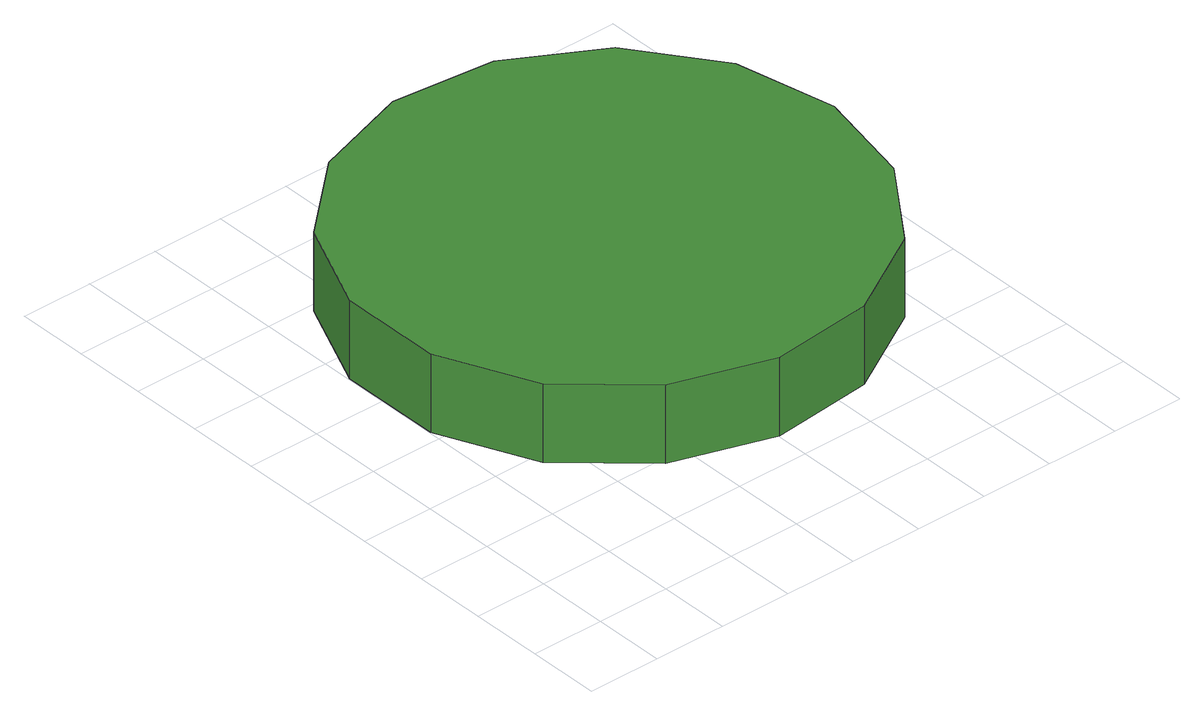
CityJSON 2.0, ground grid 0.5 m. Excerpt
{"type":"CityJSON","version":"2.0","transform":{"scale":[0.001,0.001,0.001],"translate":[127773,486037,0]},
"CityObjects":{
"tree1":{"type":"SolitaryVegetationObject","attributes":{"function":"something"},"geometry":[{"type":"MultiSurface","lod":"1","boundaries":[[[0,1,2,3,4,5,6,7,8,9,10,11,12,13,14]],[[15,16,17,18,19,20,21,22,23,24,25,26,27,28,29]],[[0,29,28,1]],[[1,28,27,2]],[[2,27,26,3]],[[3,26,25,4]],[[4,25,24,5]],[[5,24,23,6]],[[6,23,22,7]],[[7,22,21,8]],[[8,21,20,9]],[[9,20,19,10]],[[10,19,18,11]],[[11,18,17,12]],[[12,17,16,13]],[[13,16,15,14]],[[14,15,29,0]]]}]}
},
"vertices":[
[3904,2438,745],[3756,3135,745],[3336,3713,745],[2718,4069,745],[2009,4144,745],[1330,3924,745],[800,3446,745],[510,2794,745],[510,2081,745],[800,1429,745],[1330,952,745],[2009,731,745],[2718,806,745],[3336,1162,745],[3756,1740,745],[3756,1740,192],[3336,1162,192],[2718,806,192],[2009,731,192],[1330,952,192],[800,1429,192],[510,2081,192],[510,2794,192],[800,3446,192],[1330,3924,192],[2009,4144,192],[2718,4069,192],[3336,3713,192],[3756,3135,192],[3904,2438,192]
]}
